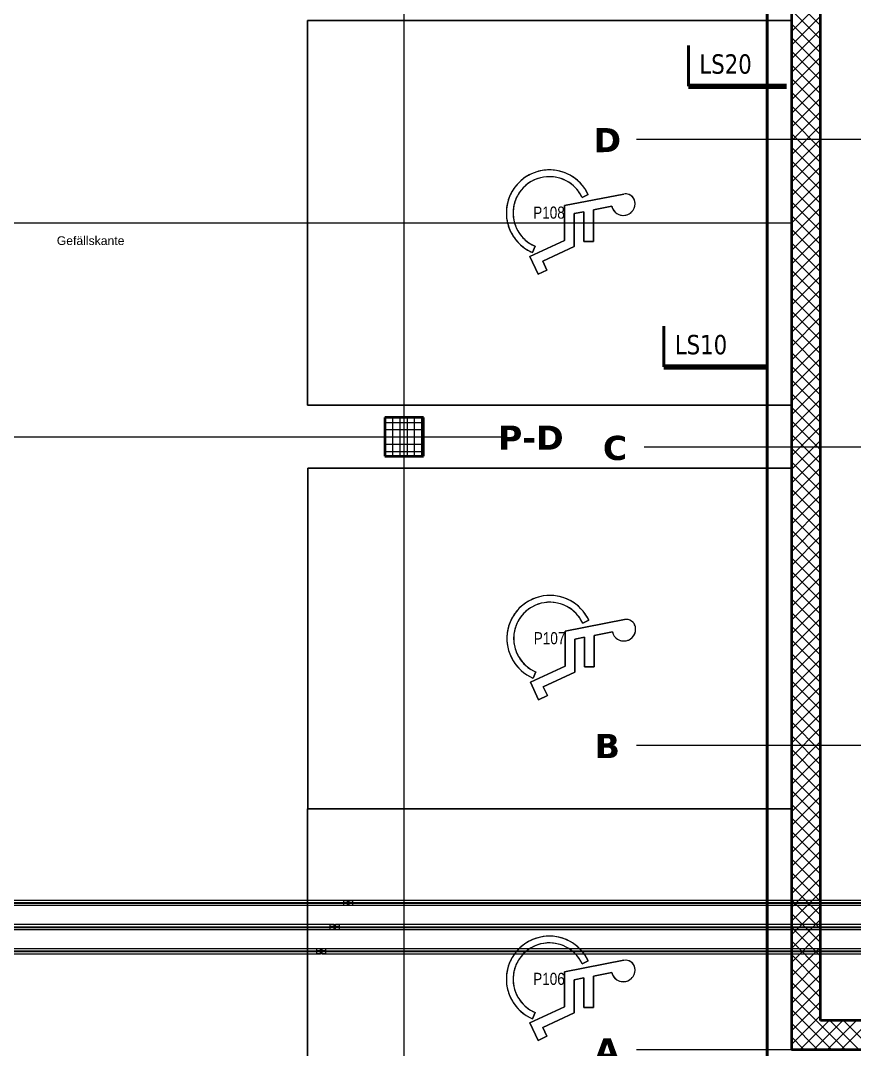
# Model space of a CAD drawing. Extents: x -882 to 937, y -179 to 966.
# Drawn here: x -48.2 to 124.1, y 218.3 to 430.9 of the extents above; entities that cross this region are included whole.
import ezdxf
from ezdxf.lldxf.tags import DXFTag

# ---------------------------------------------------------------- set-up
doc = ezdxf.new("R2010")
doc.units = 0
doc.layers.get('0').update_dxf_attribs({"lineweight": 13})
for name, color, linetype, lineweight, true_color in [('A-____-MATC-OTLN', 7, 'Strichpunkt - Mittel', 40, 0x0080ff), ('EL01_WAN_Röhre Boden', 7, 'Continuous', 13, 0xff6666), ('G-____-____-SYMB', 7, 'Strichpunkt - Weit', 5, 0x008080), ('S-GRID-____-IDEN', 7, 'Continuous', 9, 0x5555aa)]:
    doc.layers.add(name, color=color, linetype=linetype, lineweight=lineweight, true_color=true_color)
for name, color, linetype, lineweight in [('A-FLOR-____-OTLN', 7, 'Continuous', 9), ('A-WALL-____-MCUT', 7, 'Continuous', 35), ('A-WALL-____-PATT', 7, 'Continuous', 35), ('C-PRKG-____-IDEN', 7, 'Continuous', 5), ('C-PRKG-____-OTLN', 7, 'Continuous', 9), ('S-COLS-____-MCUT', 7, 'Continuous', 35), ('S-COLS-____-OTLN', 7, 'Continuous', 9), ('S-GRID-____-OTLN', 7, 'Continuous', 5), ('Text', 7, 'Continuous', 5)]:
    doc.layers.add(name, color=color, linetype=linetype, lineweight=lineweight)
doc.styles.get("Standard").update_dxf_attribs({"font": 'arial.ttf'})
tags = doc.linetypes.add('_Rasterlinie_', pattern=[0.375, 0.2, -0.05, 0.075, -0.05]).pattern_tags.tags
tags[10:11] = [DXFTag(74, 4), DXFTag(75, 0), DXFTag(340, '0'), DXFTag(46, 1.0), DXFTag(50, 0.0), DXFTag(44, 0.0), DXFTag(45, 0.0)]
tags[8:9] = [DXFTag(74, 4), DXFTag(75, 0), DXFTag(340, '0'), DXFTag(46, 1.0), DXFTag(50, 0.0), DXFTag(44, 0.0), DXFTag(45, 0.0)]
tags[6:7] = [DXFTag(74, 4), DXFTag(75, 0), DXFTag(340, '0'), DXFTag(46, 1.0), DXFTag(50, 0.0), DXFTag(44, 0.0), DXFTag(45, 0.0)]
tags[4:5] = [DXFTag(74, 4), DXFTag(75, 0), DXFTag(340, '0'), DXFTag(46, 1.0), DXFTag(50, 0.0), DXFTag(44, 0.0), DXFTag(45, 0.0)]
tags = doc.linetypes.add('_Schnittlinie_', pattern=[0.3, 0.15, -0.05, 0.05, -0.05]).pattern_tags.tags
tags[10:11] = [DXFTag(74, 4), DXFTag(75, 0), DXFTag(340, '0'), DXFTag(46, 1.0), DXFTag(50, 0.0), DXFTag(44, 0.0), DXFTag(45, 0.0)]
tags[8:9] = [DXFTag(74, 4), DXFTag(75, 0), DXFTag(340, '0'), DXFTag(46, 1.0), DXFTag(50, 0.0), DXFTag(44, 0.0), DXFTag(45, 0.0)]
tags[6:7] = [DXFTag(74, 4), DXFTag(75, 0), DXFTag(340, '0'), DXFTag(46, 1.0), DXFTag(50, 0.0), DXFTag(44, 0.0), DXFTag(45, 0.0)]
tags[4:5] = [DXFTag(74, 4), DXFTag(75, 0), DXFTag(340, '0'), DXFTag(46, 1.0), DXFTag(50, 0.0), DXFTag(44, 0.0), DXFTag(45, 0.0)]
tags = doc.linetypes.add('ACAD_ISO03W100', pattern=[30, 12, -18]).pattern_tags.tags
tags[6:7] = [DXFTag(74, 4), DXFTag(75, 0), DXFTag(340, '0'), DXFTag(46, 0.0), DXFTag(50, 0.0), DXFTag(44, 0.0), DXFTag(45, 0.0)]
tags[4:5] = [DXFTag(74, 4), DXFTag(75, 0), DXFTag(340, '0'), DXFTag(46, 0.0), DXFTag(50, 0.0), DXFTag(44, 0.0), DXFTag(45, 0.0)]
tags = doc.linetypes.add('Strichpunkt - Mittel', pattern=[0.35, 0.15, -0.1, 0, -0.1]).pattern_tags.tags
tags[10:11] = [DXFTag(74, 4), DXFTag(75, 0), DXFTag(340, '0'), DXFTag(46, 1.0), DXFTag(50, 0.0), DXFTag(44, 0.0), DXFTag(45, 0.0)]
tags[8:9] = [DXFTag(74, 4), DXFTag(75, 0), DXFTag(340, '0'), DXFTag(46, 1.0), DXFTag(50, 0.0), DXFTag(44, 0.0), DXFTag(45, 0.0)]
tags[6:7] = [DXFTag(74, 4), DXFTag(75, 0), DXFTag(340, '0'), DXFTag(46, 1.0), DXFTag(50, 0.0), DXFTag(44, 0.0), DXFTag(45, 0.0)]
tags[4:5] = [DXFTag(74, 4), DXFTag(75, 0), DXFTag(340, '0'), DXFTag(46, 1.0), DXFTag(50, 0.0), DXFTag(44, 0.0), DXFTag(45, 0.0)]
tags = doc.linetypes.add('Strichpunkt - Weit', pattern=[0.5, 0.2, -0.15, 0, -0.15]).pattern_tags.tags
tags[10:11] = [DXFTag(74, 4), DXFTag(75, 0), DXFTag(340, '0'), DXFTag(46, 1.0), DXFTag(50, 0.0), DXFTag(44, 0.0), DXFTag(45, 0.0)]
tags[8:9] = [DXFTag(74, 4), DXFTag(75, 0), DXFTag(340, '0'), DXFTag(46, 1.0), DXFTag(50, 0.0), DXFTag(44, 0.0), DXFTag(45, 0.0)]
tags[6:7] = [DXFTag(74, 4), DXFTag(75, 0), DXFTag(340, '0'), DXFTag(46, 1.0), DXFTag(50, 0.0), DXFTag(44, 0.0), DXFTag(45, 0.0)]
tags[4:5] = [DXFTag(74, 4), DXFTag(75, 0), DXFTag(340, '0'), DXFTag(46, 1.0), DXFTag(50, 0.0), DXFTag(44, 0.0), DXFTag(45, 0.0)]
tags = doc.linetypes.add('STRICHPUNKT2', pattern=[12.7, 6.35, -3.175, 0, -3.175]).pattern_tags.tags
tags[10:11] = [DXFTag(74, 4), DXFTag(75, 0), DXFTag(340, '0'), DXFTag(46, 0.0), DXFTag(50, 0.0), DXFTag(44, 0.0), DXFTag(45, 0.0)]
tags[8:9] = [DXFTag(74, 4), DXFTag(75, 0), DXFTag(340, '0'), DXFTag(46, 0.0), DXFTag(50, 0.0), DXFTag(44, 0.0), DXFTag(45, 0.0)]
tags[6:7] = [DXFTag(74, 4), DXFTag(75, 0), DXFTag(340, '0'), DXFTag(46, 0.0), DXFTag(50, 0.0), DXFTag(44, 0.0), DXFTag(45, 0.0)]
tags[4:5] = [DXFTag(74, 4), DXFTag(75, 0), DXFTag(340, '0'), DXFTag(46, 0.0), DXFTag(50, 0.0), DXFTag(44, 0.0), DXFTag(45, 0.0)]

# ---------------------------------------------------------------- blocks, each defined once
blk = doc.blocks.new('Referenz-A0UJ2GK4XE', base_point=(-896.79, -159.76))
at = {"layer": 'A-____-MATC-OTLN', "color": 0, "linetype": 'Strichpunkt - Mittel', "ltscale": 0.4}
blk.add_line((106.08, 949.68), (106.08, -159.76), dxfattribs=at)
at = {"layer": 'A-FLOR-____-OTLN', "color": 0, "linetype": 'Continuous', "ltscale": 0.13}
blk.add_line((111.08, 389.05), (-788.92, 389.05), dxfattribs=at)
at = {"layer": 'A-WALL-____-MCUT', "color": 0, "linetype": 'Continuous', "ltscale": 0.35}
for p, q in [((111.08, 598.8), (111.08, 218.3)), ((117.08, 224.3), (117.08, 589.8)), ((151.88, 224.3), (117.08, 224.3)), ((111.08, 218.3), (378.48, 218.3))]:
    blk.add_line(p, q, dxfattribs=at)
at = {"layer": 'A-WALL-____-PATT', "color": 0, "linetype": 'Continuous', "lineweight": 9, "ltscale": 0.13}
for p, q in [((117.08, 429.87), (111.08, 435.87)), ((111.08, 428.63), (117.08, 434.63)), ((117.08, 427.04), (111.08, 433.04)), ((111.08, 425.8), (117.08, 431.8)), ((117.08, 424.21), (111.08, 430.21)), ((111.08, 422.97), (117.08, 428.97)), ((117.08, 421.38), (111.08, 427.38)), ((111.08, 420.14), (117.08, 426.14)), ((117.08, 418.56), (111.08, 424.56)), ((111.08, 417.31), (117.08, 423.31)), ((117.08, 415.73), (111.08, 421.73)), ((111.08, 414.48), (117.08, 420.48)), ((117.08, 412.9), (111.08, 418.9)), ((111.08, 411.65), (117.08, 417.65)), ((117.08, 410.07), (111.08, 416.07)), ((111.08, 408.83), (117.08, 414.83)), ((117.08, 407.24), (111.08, 413.24)), ((111.08, 406), (117.08, 412)), ((117.08, 404.41), (111.08, 410.41)), ((111.08, 403.17), (117.08, 409.17)), ((117.08, 401.58), (111.08, 407.58)), ((111.08, 400.34), (117.08, 406.34)), ((117.08, 398.76), (111.08, 404.76)), ((111.08, 397.51), (117.08, 403.51)), ((117.08, 395.93), (111.08, 401.93)), ((111.08, 394.68), (117.08, 400.68)), ((117.08, 393.1), (111.08, 399.1)), ((111.08, 391.86), (117.08, 397.86)), ((117.08, 390.27), (111.08, 396.27)), ((111.08, 389.03), (117.08, 395.03)), ((117.08, 387.44), (111.08, 393.44)), ((111.08, 386.2), (117.08, 392.2)), ((117.08, 384.61), (111.08, 390.61)), ((111.08, 383.37), (117.08, 389.37)), ((117.08, 381.79), (111.08, 387.79)), ((111.08, 380.54), (117.08, 386.54)), ((117.08, 378.96), (111.08, 384.96)), ((111.08, 377.71), (117.08, 383.71)), ((117.08, 376.13), (111.08, 382.13)), ((111.08, 374.88), (117.08, 380.88)), ((117.08, 373.3), (111.08, 379.3)), ((111.08, 372.06), (117.08, 378.06)), ((117.08, 370.47), (111.08, 376.47)), ((111.08, 369.23), (117.08, 375.23)), ((117.08, 367.64), (111.08, 373.64)), ((111.08, 366.4), (117.08, 372.4)), ((117.08, 364.82), (111.08, 370.82)), ((111.08, 363.57), (117.08, 369.57)), ((117.08, 361.99), (111.08, 367.99)), ((111.08, 360.74), (117.08, 366.74)), ((117.08, 359.16), (111.08, 365.16)), ((111.08, 357.91), (117.08, 363.91)), ((117.08, 356.33), (111.08, 362.33)), ((111.08, 355.09), (117.08, 361.09)), ((117.08, 353.5), (111.08, 359.5)), ((111.08, 352.26), (117.08, 358.26)), ((117.08, 350.67), (111.08, 356.67)), ((111.08, 349.43), (117.08, 355.43)), ((117.08, 347.84), (111.08, 353.84)), ((111.08, 346.6), (117.08, 352.6)), ((117.08, 345.02), (111.08, 351.02)), ((111.08, 343.77), (117.08, 349.77)), ((117.08, 342.19), (111.08, 348.19)), ((111.08, 340.94), (117.08, 346.94)), ((117.08, 339.36), (111.08, 345.36)), ((111.08, 338.12), (117.08, 344.12)), ((117.08, 336.53), (111.08, 342.53)), ((111.08, 335.29), (117.08, 341.29)), ((117.08, 333.7), (111.08, 339.7)), ((111.08, 332.46), (117.08, 338.46)), ((117.08, 330.87), (111.08, 336.87)), ((111.08, 329.63), (117.08, 335.63)), ((117.08, 328.05), (111.08, 334.05)), ((111.08, 326.8), (117.08, 332.8)), ((117.08, 325.22), (111.08, 331.22)), ((111.08, 323.97), (117.08, 329.97)), ((117.08, 322.39), (111.08, 328.39)), ((111.08, 321.14), (117.08, 327.14)), ((117.08, 319.56), (111.08, 325.56)), ((111.08, 318.32), (117.08, 324.32)), ((117.08, 316.73), (111.08, 322.73)), ((111.08, 315.49), (117.08, 321.49)), ((117.08, 313.9), (111.08, 319.9)), ((111.08, 312.66), (117.08, 318.66)), ((117.08, 311.08), (111.08, 317.08)), ((111.08, 309.83), (117.08, 315.83)), ((117.08, 308.25), (111.08, 314.25)), ((111.08, 307), (117.08, 313)), ((117.08, 305.42), (111.08, 311.42)), ((111.08, 304.17), (117.08, 310.17)), ((117.08, 302.59), (111.08, 308.59)), ((111.08, 301.35), (117.08, 307.35)), ((117.08, 299.76), (111.08, 305.76)), ((111.08, 298.52), (117.08, 304.52)), ((117.08, 296.93), (111.08, 302.93)), ((111.08, 295.69), (117.08, 301.69)), ((117.08, 294.1), (111.08, 300.1)), ((111.08, 292.86), (117.08, 298.86)), ((117.08, 291.28), (111.08, 297.28)), ((111.08, 290.03), (117.08, 296.03)), ((117.08, 288.45), (111.08, 294.45)), ((111.08, 287.2), (117.08, 293.2)), ((117.08, 285.62), (111.08, 291.62)), ((111.08, 284.38), (117.08, 290.38)), ((117.08, 282.79), (111.08, 288.79)), ((111.08, 281.55), (117.08, 287.55)), ((117.08, 279.96), (111.08, 285.96)), ((111.08, 278.72), (117.08, 284.72)), ((117.08, 277.13), (111.08, 283.13)), ((111.08, 275.89), (117.08, 281.89)), ((117.08, 274.31), (111.08, 280.31)), ((111.08, 273.06), (117.08, 279.06)), ((117.08, 271.48), (111.08, 277.48)), ((111.08, 270.23), (117.08, 276.23)), ((117.08, 268.65), (111.08, 274.65)), ((111.08, 267.4), (117.08, 273.4)), ((117.08, 265.82), (111.08, 271.82)), ((111.08, 264.58), (117.08, 270.58)), ((117.08, 262.99), (111.08, 268.99)), ((111.08, 261.75), (117.08, 267.75)), ((117.08, 260.16), (111.08, 266.16)), ((111.08, 258.92), (117.08, 264.92)), ((117.08, 257.34), (111.08, 263.34)), ((111.08, 256.09), (117.08, 262.09)), ((117.08, 254.51), (111.08, 260.51)), ((111.08, 253.26), (117.08, 259.26)), ((117.08, 251.68), (111.08, 257.68)), ((111.08, 250.43), (117.08, 256.43)), ((117.08, 248.85), (111.08, 254.85)), ((111.08, 247.61), (117.08, 253.61)), ((117.08, 246.02), (111.08, 252.02)), ((111.08, 244.78), (117.08, 250.78)), ((117.08, 243.19), (111.08, 249.19)), ((111.08, 241.95), (117.08, 247.95)), ((117.08, 240.36), (111.08, 246.36)), ((111.08, 239.12), (117.08, 245.12)), ((117.08, 237.54), (111.08, 243.54)), ((111.08, 236.29), (117.08, 242.29)), ((117.08, 234.71), (111.08, 240.71)), ((111.08, 233.46), (117.08, 239.46)), ((117.08, 231.88), (111.08, 237.88)), ((111.08, 230.64), (117.08, 236.64)), ((117.08, 229.05), (111.08, 235.05)), ((111.08, 227.81), (117.08, 233.81)), ((117.08, 226.22), (111.08, 232.22)), ((111.08, 224.98), (117.08, 230.98)), ((117.08, 223.39), (111.08, 229.39)), ((111.08, 222.15), (117.08, 228.15)), ((117.08, 220.57), (111.08, 226.57)), ((111.08, 219.32), (117.08, 225.32)), ((116.51, 218.3), (111.08, 223.74)), ((117.08, 222.49), (118.88, 224.3)), ((117.08, 219.66), (121.71, 224.3)), ((122.17, 218.3), (117.08, 223.39)), ((118.54, 218.3), (124.54, 224.3)), ((125, 218.3), (119, 224.3)), ((121.37, 218.3), (127.37, 224.3)), ((127.83, 218.3), (121.83, 224.3)), ((112.88, 218.3), (117.08, 222.49)), ((113.68, 218.3), (111.08, 220.91)), ((115.71, 218.3), (117.08, 219.66)), ((119.34, 218.3), (117.08, 220.57))]:
    blk.add_line(p, q, dxfattribs=at)
at = {"layer": 'C-PRKG-____-OTLN', "color": 0, "linetype": 'Continuous', "ltscale": 0.13}
for p, q in [((111.08, 430.88), (11.08, 430.88)), ((111.08, 430.88), (11.08, 430.88)), ((11.08, 430.88), (11.08, 430.88)), ((11.08, 389.05), (11.08, 430.88)), ((111.08, 430.88), (11.08, 430.88)), ((111.08, 430.88), (11.08, 430.88)), ((11.08, 430.88), (11.08, 351.4)), ((11.08, 389.05), (11.08, 430.88)), ((11.08, 430.88), (111.08, 430.88)), ((11.08, 430.88), (11.08, 430.88)), ((76.48, 395.04), (64.21, 392.65)), ((64.21, 392.65), (76.48, 395.04)), ((67.86, 394.32), (69.12, 394.92)), ((69.12, 394.92), (67.86, 394.32)), ((67.86, 394.32), (67.86, 394.32)), ((69.12, 394.92), (69.12, 394.92)), ((64.21, 392.65), (64.21, 385.45)), ((64.21, 389.05), (64.21, 392.65)), ((64.21, 392.65), (64.21, 392.65)), ((66.21, 391), (68.21, 391.39)), ((68.21, 391.39), (66.21, 391)), ((68.21, 391.39), (68.21, 385.26)), ((68.21, 389.05), (68.21, 391.39)), ((68.21, 391.39), (68.21, 391.39)), ((70.21, 391.78), (73.98, 392.51)), ((73.98, 392.51), (70.21, 391.78)), ((70.21, 385.26), (70.21, 391.78)), ((70.21, 391.78), (70.21, 389.05)), ((70.21, 391.78), (70.21, 391.78)), ((73.98, 392.51), (73.98, 392.51)), ((78.78, 393.05), (78.78, 393.05)), ((11.08, 351.4), (11.08, 389.03)), ((11.08, 351.4), (11.08, 389.03)), ((52.18, 391.14), (52.18, 391.14)), ((64.21, 385.45), (64.21, 389.03)), ((66.21, 384.18), (66.21, 391)), ((66.21, 391), (66.21, 389.05)), ((66.21, 391), (66.21, 391)), ((66.21, 389.03), (66.21, 384.18)), ((68.21, 385.26), (68.21, 389.03)), ((70.21, 389.03), (70.21, 385.26)), ((64.21, 385.45), (57.05, 382.12)), ((57.05, 382.12), (64.21, 385.45)), ((64.21, 385.45), (64.21, 385.45)), ((68.21, 385.26), (70.21, 385.26)), ((70.21, 385.26), (68.21, 385.26)), ((68.21, 385.26), (68.21, 385.26)), ((70.21, 385.26), (70.21, 385.26)), ((57.58, 382.97), (58.13, 384.25)), ((58.13, 384.25), (57.58, 382.97)), ((57.58, 382.97), (57.58, 382.97)), ((58.13, 384.25), (58.13, 384.25)), ((59.71, 381.15), (66.21, 384.18)), ((66.21, 384.18), (59.71, 381.15)), ((66.21, 384.18), (66.21, 384.18)), ((57.05, 382.12), (58.74, 378.49)), ((58.74, 378.49), (57.05, 382.12)), ((57.05, 382.12), (57.05, 382.12)), ((60.56, 379.34), (59.71, 381.15)), ((59.71, 381.15), (60.55, 379.34)), ((59.71, 381.15), (59.71, 381.15)), ((58.74, 378.49), (60.56, 379.34)), ((60.56, 379.34), (58.74, 378.49)), ((58.74, 378.49), (58.74, 378.49)), ((60.56, 379.34), (60.56, 379.34)), ((111.08, 351.4), (11.08, 351.4)), ((11.08, 351.4), (111.08, 351.4)), ((111.08, 351.4), (11.08, 351.4)), ((11.08, 351.4), (11.08, 351.4)), ((11.19, 268.02), (11.19, 338.4)), ((111.08, 338.4), (11.19, 338.4)), ((111.08, 338.4), (11.19, 338.4)), ((11.19, 338.4), (11.19, 268.02)), ((11.19, 268.02), (11.19, 338.4)), ((11.19, 338.4), (111.08, 338.4)), ((11.19, 338.4), (11.19, 338.4)), ((64.33, 304.72), (76.6, 307.11)), ((76.6, 307.1), (64.33, 304.72)), ((67.97, 306.39), (69.24, 306.99)), ((69.24, 306.99), (67.97, 306.39)), ((67.97, 306.39), (67.97, 306.39)), ((69.24, 306.99), (69.24, 306.99)), ((64.33, 304.72), (64.33, 297.52)), ((64.33, 297.52), (64.33, 304.72)), ((64.33, 304.72), (64.33, 304.72)), ((70.33, 303.85), (74.1, 304.58)), ((74.1, 304.58), (70.33, 303.85)), ((74.1, 304.58), (74.1, 304.58)), ((78.9, 305.12), (78.9, 305.12)), ((52.3, 303.21), (52.3, 303.21)), ((66.33, 303.07), (68.33, 303.46)), ((68.33, 303.46), (66.33, 303.07)), ((66.33, 296.25), (66.33, 303.07)), ((66.33, 303.07), (66.33, 296.25)), ((66.33, 303.07), (66.33, 303.07)), ((68.33, 303.46), (68.33, 297.33)), ((68.33, 297.33), (68.33, 303.46)), ((68.33, 303.46), (68.33, 303.46)), ((70.33, 297.33), (70.33, 303.85)), ((70.33, 303.85), (70.33, 297.33)), ((70.33, 303.85), (70.33, 303.85)), ((64.33, 297.52), (57.17, 294.18)), ((57.17, 294.18), (64.33, 297.52)), ((57.7, 295.04), (58.25, 296.32)), ((58.25, 296.32), (57.7, 295.04)), ((58.25, 296.32), (58.25, 296.32)), ((59.83, 293.22), (66.33, 296.25)), ((66.33, 296.25), (59.83, 293.22)), ((64.33, 297.52), (64.33, 297.52)), ((66.33, 296.25), (66.33, 296.25)), ((68.33, 297.33), (70.33, 297.33)), ((70.33, 297.33), (68.33, 297.33)), ((68.33, 297.33), (68.33, 297.33)), ((70.33, 297.33), (70.33, 297.33)), ((57.17, 294.18), (58.86, 290.56)), ((58.86, 290.56), (57.17, 294.18)), ((57.17, 294.18), (57.17, 294.18)), ((57.7, 295.04), (57.7, 295.04)), ((58.86, 290.56), (60.67, 291.4)), ((60.67, 291.4), (58.86, 290.56)), ((60.67, 291.4), (59.83, 293.22)), ((59.83, 293.22), (60.67, 291.4)), ((59.83, 293.22), (59.83, 293.22)), ((60.67, 291.4), (60.67, 291.4)), ((58.86, 290.56), (58.86, 290.56)), ((11.08, 197.62), (11.08, 268.01)), ((111.08, 268.01), (11.08, 268.01)), ((111.08, 268.01), (11.08, 268.01)), ((11.08, 268.01), (11.08, 197.62)), ((11.08, 197.62), (11.08, 268.01)), ((11.08, 268.01), (111.08, 268.01)), ((11.08, 268.01), (11.08, 268.01)), ((111.08, 268.02), (11.19, 268.02)), ((11.19, 268.02), (111.08, 268.02)), ((111.08, 268.02), (11.19, 268.02)), ((11.19, 268.02), (11.19, 268.02)), ((76.48, 236.71), (64.21, 234.33)), ((64.21, 234.33), (76.48, 236.71)), ((67.86, 236), (69.12, 236.59)), ((69.12, 236.59), (67.86, 236)), ((67.86, 236), (67.86, 236)), ((69.12, 236.59), (69.12, 236.59)), ((64.21, 234.33), (64.21, 227.13)), ((64.21, 227.13), (64.21, 234.33)), ((64.21, 234.33), (64.21, 234.33)), ((70.21, 233.46), (73.98, 234.19)), ((73.98, 234.19), (70.21, 233.46)), ((73.98, 234.19), (73.98, 234.19)), ((78.78, 234.73), (78.78, 234.73)), ((52.18, 232.82), (52.18, 232.82)), ((66.21, 232.68), (68.21, 233.07)), ((68.21, 233.07), (66.21, 232.68)), ((66.21, 225.85), (66.21, 232.68)), ((66.21, 232.68), (66.21, 225.86)), ((66.21, 232.68), (66.21, 232.68)), ((68.21, 233.07), (68.21, 226.94)), ((68.21, 226.94), (68.21, 233.07)), ((68.21, 233.07), (68.21, 233.07)), ((70.21, 226.94), (70.21, 233.46)), ((70.21, 233.46), (70.21, 226.94)), ((70.21, 233.46), (70.21, 233.46)), ((64.21, 227.13), (57.05, 223.79)), ((57.05, 223.79), (64.21, 227.13)), ((57.58, 224.64), (58.13, 225.93)), ((58.13, 225.93), (57.58, 224.64)), ((58.13, 225.93), (58.13, 225.93)), ((66.21, 225.86), (59.71, 222.82)), ((59.71, 222.82), (66.21, 225.85)), ((64.21, 227.13), (64.21, 227.13)), ((66.21, 225.86), (66.21, 225.85)), ((68.21, 226.94), (70.21, 226.94)), ((70.21, 226.94), (68.21, 226.94)), ((68.21, 226.94), (68.21, 226.94)), ((70.21, 226.94), (70.21, 226.94)), ((57.05, 223.79), (58.74, 220.17)), ((58.74, 220.17), (57.05, 223.79)), ((57.05, 223.79), (57.05, 223.79)), ((57.58, 224.64), (57.58, 224.64)), ((60.56, 221.01), (59.71, 222.82)), ((59.71, 222.82), (60.56, 221.01)), ((59.71, 222.82), (59.71, 222.82)), ((58.74, 220.17), (60.56, 221.01)), ((60.56, 221.01), (58.74, 220.17)), ((58.74, 220.17), (58.74, 220.17)), ((60.56, 221.01), (60.56, 221.01))]:
    blk.add_line(p, q, dxfattribs=at)
for centre, major_axis, start_param, end_param in [((61.08, 391.14), (8.89, 0), 0.438952, 4.308344), ((61.08, 391.14), (8.89, 0), 1.784827, 2.121296), ((61.08, 391.14), (8.89, 0), 1.11189, 1.784827), ((61.08, 391.14), (7.49, 0), 0.438952, 4.308344), ((61.08, 391.14), (8.89, 0), 2.121296, 2.457702), ((61.08, 391.14), (7.49, 0), 0.991722, 2.465701), ((61.08, 391.14), (8.89, 0), 0.775421, 1.11189), ((61.08, 391.14), (8.89, 0), 2.625999, 2.794184), ((61.08, 391.14), (8.89, 0), 2.457765, 2.625944), ((61.08, 391.14), (7.49, 0), 2.465776, 2.649968), ((61.08, 391.14), (7.49, 0), 0.62328, 0.991722), ((61.08, 391.14), (7.49, 0), 0.439015, 0.623209), ((61.08, 391.14), (8.89, 0), 0.607246, 0.775421), ((61.08, 391.14), (8.89, 0), 0.439005, 0.607186), ((61.08, 391.14), (8.89, 0), 2.794234, 2.962421), ((61.08, 391.14), (7.49, 0), 2.83429, 3.018491), ((61.08, 391.14), (7.49, 0), 2.650033, 2.834231), ((76.35, 393.05), (2.43, 0), 3.36464, 6.475172), ((76.85, 393.15), (1.92, 0), 0.191986, 1.762783), ((76.85, 393.15), (1.92, 0), 1.500983, 1.762783), ((76.85, 393.15), (1.92, 0), 0.454039, 1.500983), ((76.85, 393.15), (1.92, 0), 0.192209, 0.453786), ((76.35, 393.05), (2.43, 0), 6.215961, 6.475172), ((61.08, 391.14), (8.89, 0), 3.130703, 3.298937), ((61.08, 391.14), (8.89, 0), 2.962468, 3.130657), ((61.08, 391.14), (7.49, 0), 3.018546, 3.141593), ((76.35, 393.05), (2.43, 0), 3.36464, 3.623673), ((76.35, 393.05), (2.43, 0), 3.623851, 3.882858), ((76.35, 393.05), (2.43, 0), 3.883062, 4.660695), ((76.35, 393.05), (2.43, 0), 4.660695, 5.438328), ((76.35, 393.05), (2.43, 0), 5.438549, 5.697539), ((76.35, 393.05), (2.43, 0), 5.697725, 5.95675), ((76.35, 393.05), (2.43, 0), 5.95692, 6.215961), ((61.08, 391.14), (8.89, 0), 3.298937, 3.379614), ((61.08, 391.14), (8.89, 0), 3.381657, 3.467125), ((61.08, 391.14), (7.49, 0), 3.141593, 3.202749), ((61.08, 391.14), (7.49, 0), 3.202803, 3.387005), ((61.08, 391.14), (7.49, 0), 3.38706, 3.425099), ((61.08, 391.14), (7.49, 0), 3.427595, 3.571259), ((61.08, 391.14), (8.89, 0), 3.467172, 3.635356), ((61.08, 391.14), (8.89, 0), 3.635406, 3.803586), ((61.08, 391.14), (7.49, 0), 3.571317, 3.755511), ((61.08, 391.14), (8.89, 0), 3.80364, 3.971813), ((61.08, 391.14), (7.49, 0), 3.755573, 3.939759), ((61.08, 391.14), (7.49, 0), 3.93983, 4.308344), ((61.08, 391.14), (8.89, 0), 3.971875, 4.308344), ((61.19, 303.21), (8.89, 0), 0.438952, 4.308344), ((61.19, 303.21), (8.89, 0), 0.775421, 2.289531), ((61.19, 303.21), (7.49, 0), 0.438952, 4.308344), ((61.19, 303.21), (7.49, 0), 0.807465, 2.281519), ((61.19, 303.21), (8.89, 0), 2.45782, 2.625999), ((61.19, 303.21), (8.89, 0), 2.289594, 2.457765), ((61.19, 303.21), (7.49, 0), 2.281595, 2.465776), ((61.19, 303.21), (7.49, 0), 0.623209, 0.807394), ((61.19, 303.21), (8.89, 0), 0.607186, 0.775361), ((61.19, 303.21), (8.89, 0), 0.438952, 0.607134), ((61.19, 303.21), (8.89, 0), 2.794281, 2.962468), ((61.19, 303.21), (8.89, 0), 2.62605, 2.794234), ((61.19, 303.21), (7.49, 0), 2.650092, 2.83429), ((61.19, 303.21), (7.49, 0), 2.465841, 2.650033), ((61.19, 303.21), (7.49, 0), 0.438952, 0.623146), ((76.97, 305.22), (1.92, 0), 0.191986, 1.762783), ((76.97, 305.22), (1.92, 0), 0.715585, 1.762783), ((76.97, 305.22), (1.92, 0), 0.453786, 0.715332), ((61.19, 303.21), (8.89, 0), 2.962514, 3.130703), ((61.19, 303.21), (7.49, 0), 3.018601, 3.202803), ((61.19, 303.21), (7.49, 0), 2.834345, 3.018546), ((76.47, 305.12), (2.43, 0), 3.36464, 6.475172), ((76.47, 305.12), (2.43, 0), 3.364818, 3.623851), ((76.47, 305.12), (2.43, 0), 3.624056, 5.697317), ((76.47, 305.12), (2.43, 0), 5.697539, 5.956563), ((76.97, 305.22), (1.92, 0), 0.191986, 0.453563), ((76.47, 305.12), (2.43, 0), 5.95675, 6.21579), ((76.47, 305.12), (2.43, 0), 6.215961, 6.475172), ((61.19, 303.21), (8.89, 0), 3.130703, 3.298937), ((61.19, 303.21), (7.49, 0), 3.202858, 3.38706), ((61.19, 303.21), (8.89, 0), 3.298984, 3.467172), ((61.19, 303.21), (8.89, 0), 3.467221, 3.635406), ((61.19, 303.21), (7.49, 0), 3.387117, 3.571317), ((61.19, 303.21), (7.49, 0), 3.571379, 3.755573), ((61.19, 303.21), (8.89, 0), 3.635461, 3.80364), ((61.19, 303.21), (8.89, 0), 3.803703, 4.308344), ((61.19, 303.21), (7.49, 0), 3.755645, 4.308344), ((61.08, 232.82), (8.89, 0), 0.775421, 2.289531), ((61.08, 232.82), (8.89, 0), 0.438952, 4.308344), ((61.08, 232.82), (7.49, 0), 0.438952, 4.308344), ((61.08, 232.82), (7.49, 0), 0.807465, 2.281519), ((61.08, 232.82), (8.89, 0), 2.45782, 2.625999), ((61.08, 232.82), (8.89, 0), 2.289594, 2.457765), ((61.08, 232.82), (7.49, 0), 2.281595, 2.465776), ((61.08, 232.82), (7.49, 0), 0.623209, 0.807394), ((61.08, 232.82), (8.89, 0), 0.607186, 0.775361), ((61.08, 232.82), (8.89, 0), 2.62605, 2.794234), ((61.08, 232.82), (7.49, 0), 2.650092, 2.83429), ((61.08, 232.82), (7.49, 0), 2.465841, 2.650033), ((61.08, 232.82), (7.49, 0), 0.438952, 0.623146), ((61.08, 232.82), (8.89, 0), 0.438952, 0.607134), ((76.85, 234.82), (1.92, 0), 0.191986, 1.762783), ((76.85, 234.82), (1.92, 0), 0.715585, 1.762783), ((76.85, 234.82), (1.92, 0), 0.453786, 0.715332), ((61.08, 232.82), (8.89, 0), 2.962514, 3.130703), ((61.08, 232.82), (8.89, 0), 2.794281, 2.962468), ((61.08, 232.82), (7.49, 0), 2.834345, 3.018546), ((76.35, 234.73), (2.43, 0), 3.36464, 6.475172), ((76.35, 234.73), (2.43, 0), 3.364818, 3.623851), ((76.35, 234.73), (2.43, 0), 5.697539, 5.956563), ((76.85, 234.82), (1.92, 0), 0.191986, 0.453563), ((76.35, 234.73), (2.43, 0), 5.95675, 6.21579), ((76.35, 234.73), (2.43, 0), 6.215961, 6.475172), ((61.08, 232.82), (8.89, 0), 3.130703, 3.298937), ((61.08, 232.82), (7.49, 0), 3.018601, 3.202803), ((61.08, 232.82), (7.49, 0), 3.202858, 3.38706), ((76.35, 234.73), (2.43, 0), 3.624056, 5.697317), ((61.08, 232.82), (8.89, 0), 3.298984, 3.467172), ((61.08, 232.82), (8.89, 0), 3.467221, 3.635406), ((61.08, 232.82), (7.49, 0), 3.387117, 3.571317), ((61.08, 232.82), (7.49, 0), 3.571379, 3.755573), ((61.08, 232.82), (8.89, 0), 3.635461, 3.80364), ((61.08, 232.82), (7.49, 0), 3.755645, 4.308344), ((61.08, 232.82), (8.89, 0), 3.803703, 4.308344)]:
    blk.add_ellipse(centre, major_axis=major_axis, ratio=0.999794, start_param=start_param, end_param=end_param, dxfattribs=at)
at = {"layer": 'G-____-____-SYMB', "color": 0, "linetype": 'Continuous', "lineweight": 40, "ltscale": 0.4}
for p, q in [((89.84, 425.73), (89.84, 417.3)), ((84.76, 367.74), (84.76, 359.32))]:
    blk.add_line(p, q, dxfattribs=at)
at = {"layer": 'G-____-____-SYMB', "color": 0, "linetype": '_Schnittlinie_', "lineweight": 70, "ltscale": 0.7}
for p, q in [((89.84, 417.3), (110.06, 417.3)), ((84.76, 359.32), (106.35, 359.32))]:
    blk.add_line(p, q, dxfattribs=at)
at = {"layer": 'S-COLS-____-MCUT', "color": 0, "linetype": 'Continuous', "ltscale": 0.35}
for p, q in [((35.08, 348.9), (27.08, 348.9)), ((27.08, 348.9), (27.08, 340.9)), ((35.08, 340.9), (35.08, 348.9)), ((27.08, 340.9), (35.08, 340.9))]:
    blk.add_line(p, q, dxfattribs=at)
at = {"layer": 'S-COLS-____-OTLN', "color": 0, "linetype": 'Continuous', "ltscale": 0.13}
for p, q in [((27.24, 340.9), (27.24, 348.9)), ((28.74, 340.9), (28.74, 348.9)), ((30.24, 340.9), (30.24, 348.9)), ((31.74, 340.9), (31.74, 348.9)), ((33.24, 340.9), (33.24, 348.9)), ((34.74, 340.9), (34.74, 348.9)), ((27.08, 347.87), (35.08, 347.87)), ((27.08, 346.37), (35.08, 346.37)), ((27.08, 344.87), (35.08, 344.87)), ((27.08, 343.37), (35.08, 343.37)), ((27.08, 341.87), (35.08, 341.87))]:
    blk.add_line(p, q, dxfattribs=at)
at = {"layer": 'S-GRID-____-OTLN', "color": 0, "linetype": '_Rasterlinie_', "ltscale": 0.13}
for p, q in [((31.08, 109.1), (31.08, 949.68)), ((79.08, 406.4), (394.87, 406.4)), ((-850.37, 344.9), (51.5, 344.9)), ((80.65, 342.8), (394.87, 342.8)), ((79.08, 281.2), (394.87, 281.2)), ((79.08, 218.3), (394.87, 218.3))]:
    blk.add_line(p, q, dxfattribs=at)
at = {"layer": 'C-PRKG-____-IDEN', "color": 0, "linetype": 'Continuous', "ltscale": 0.13, "char_height": 2.5, "attachment_point": 1}
for s, insert in [('{\\W0.8;\\fArial;P108}', (57.74, 392.45)), ('{\\W0.8;\\fArial;P107}', (57.86, 304.52)), ('{\\W0.8;\\fArial;P106}', (57.74, 234.13))]:
    blk.add_mtext(s, dxfattribs=dict(at, insert=insert))
at = {"layer": 'G-____-____-SYMB', "color": 0, "linetype": 'Continuous', "ltscale": 0.13, "char_height": 4, "attachment_point": 1}
for s, insert in [('{\\W0.8;\\fVerdana;LS20}', (92.08, 423.91)), ('{\\W0.8;\\fVerdana;LS10}', (87, 365.93))]:
    blk.add_mtext(s, dxfattribs=dict(at, insert=insert))
at = {"layer": 'S-GRID-____-IDEN', "color": 0, "linetype": 'Continuous', "lineweight": 5, "ltscale": 0.13, "char_height": 5, "attachment_point": 1}
for s, insert in [('{\\fVerdana|b1|i0;D}', (70.2, 408.69)), ('{\\fVerdana|b1|i0;P-D}', (50.46, 347.19)), ('{\\fVerdana|b1|i0;C}', (72.13, 345.09)), ('{\\fVerdana|b1|i0;B}', (70.43, 283.49)), ('{\\fVerdana|b1|i0;A}', (70.36, 220.59))]:
    blk.add_mtext(s, dxfattribs=dict(at, insert=insert))
at = {"layer": 'Text', "color": 0, "linetype": 'Continuous', "ltscale": 0.13, "insert": (-40.69, 386.31), "char_height": 1.8, "attachment_point": 1}
blk.add_mtext('{\\fArial;Gefällskante}', dxfattribs=at)
blk = doc.blocks.new('Wickelfalzrohr-A0UJ2GKCXE', base_point=(-106.18, 238.08))
at = {"color": 0, "linetype": 'ByBlock', "lineweight": -2, "ltscale": 0.13}
for p, q in [((13.82, 239.08), (-106.18, 239.08)), ((-106.18, 238.79), (-106.18, 239.08)), ((-106.18, 238.37), (-106.18, 238.79)), ((-106.18, 238.08), (-106.18, 238.37)), ((13.82, 238.79), (13.82, 239.08)), ((13.82, 238.37), (13.82, 238.79)), ((13.82, 238.08), (13.82, 238.37)), ((-106.18, 238.08), (13.82, 238.08))]:
    blk.add_line(p, q, dxfattribs=at)
at = {"color": 0, "linetype": 'STRICHPUNKT2', "lineweight": 25, "ltscale": 0.25}
blk.add_line((-106.18, 238.58), (13.82, 238.58), dxfattribs=at)
blk = doc.blocks.new('Wickelfalzrohr-A0UJ2GKYXE', base_point=(14.12, 238.08))
at = {"color": 0, "linetype": 'ByBlock', "lineweight": -2, "ltscale": 0.13}
for p, q in [((134.12, 239.08), (14.12, 239.08)), ((14.12, 238.79), (14.12, 239.08)), ((14.12, 238.37), (14.12, 238.79)), ((14.12, 238.08), (14.12, 238.37)), ((134.12, 238.79), (134.12, 239.08)), ((134.12, 238.37), (134.12, 238.79)), ((134.12, 238.08), (134.12, 238.37)), ((14.12, 238.08), (134.12, 238.08))]:
    blk.add_line(p, q, dxfattribs=at)
at = {"color": 0, "linetype": 'STRICHPUNKT2', "lineweight": 25, "ltscale": 0.25}
blk.add_line((14.12, 238.58), (134.12, 238.58), dxfattribs=at)
blk = doc.blocks.new('Steckverbinder-A0UJ2GLIXE', base_point=(13.02, 238.08))
at = {"color": 0, "linetype": 'ByBlock', "lineweight": -2, "ltscale": 0.13}
for p, q in [((14.92, 239.07), (13.02, 239.07)), ((13.02, 238.78), (13.02, 239.07)), ((13.02, 238.38), (13.02, 238.78)), ((13.02, 238.09), (13.02, 238.38)), ((13.02, 238.09), (14.92, 238.09)), ((13.97, 238.08), (13.97, 239.08)), ((14.92, 238.78), (14.92, 239.07)), ((14.92, 238.38), (14.92, 238.78)), ((14.92, 238.09), (14.92, 238.38))]:
    blk.add_line(p, q, dxfattribs=at)
at = {"color": 0, "linetype": 'STRICHPUNKT2', "lineweight": 25, "ltscale": 0.25}
blk.add_line((14.92, 238.58), (13.02, 238.58), dxfattribs=at)
blk = doc.blocks.new('Wickelfalzrohr-A0UJ2GLKXE', base_point=(19.69, 248.08))
at = {"color": 0, "linetype": 'ByBlock', "lineweight": -2, "ltscale": 0.13}
for p, q in [((139.69, 249.08), (19.69, 249.08)), ((19.69, 248.79), (19.69, 249.08)), ((19.69, 248.37), (19.69, 248.79)), ((139.69, 248.79), (139.69, 249.08)), ((139.69, 248.37), (139.69, 248.79)), ((19.69, 248.08), (19.69, 248.37)), ((19.69, 248.08), (139.69, 248.08)), ((139.69, 248.08), (139.69, 248.37))]:
    blk.add_line(p, q, dxfattribs=at)
at = {"color": 0, "linetype": 'STRICHPUNKT2', "lineweight": 25, "ltscale": 0.25}
blk.add_line((19.69, 248.58), (139.69, 248.58), dxfattribs=at)
blk = doc.blocks.new('Steckverbinder-A0UJ2GMKXE', base_point=(18.59, 248.08))
at = {"color": 0, "linetype": 'ByBlock', "lineweight": -2, "ltscale": 0.13}
for p, q in [((20.49, 249.07), (18.59, 249.07)), ((18.59, 248.78), (18.59, 249.07)), ((18.59, 248.38), (18.59, 248.78)), ((19.54, 248.08), (19.54, 249.08)), ((20.49, 248.78), (20.49, 249.07)), ((20.49, 248.38), (20.49, 248.78)), ((18.59, 248.09), (18.59, 248.38)), ((18.59, 248.09), (20.49, 248.09)), ((20.49, 248.09), (20.49, 248.38))]:
    blk.add_line(p, q, dxfattribs=at)
at = {"color": 0, "linetype": 'STRICHPUNKT2', "lineweight": 25, "ltscale": 0.25}
blk.add_line((20.49, 248.58), (18.59, 248.58), dxfattribs=at)
blk = doc.blocks.new('Wickelfalzrohr-A0UJ2GMYXE', base_point=(-100.61, 248.08))
at = {"color": 0, "linetype": 'ByBlock', "lineweight": -2, "ltscale": 0.13}
for p, q in [((19.39, 249.08), (-100.61, 249.08)), ((-100.61, 248.79), (-100.61, 249.08)), ((-100.61, 248.37), (-100.61, 248.79)), ((19.39, 248.79), (19.39, 249.08)), ((19.39, 248.37), (19.39, 248.79)), ((-100.61, 248.08), (-100.61, 248.37)), ((-100.61, 248.08), (19.39, 248.08)), ((19.39, 248.08), (19.39, 248.37))]:
    blk.add_line(p, q, dxfattribs=at)
at = {"color": 0, "linetype": 'STRICHPUNKT2', "lineweight": 25, "ltscale": 0.25}
blk.add_line((-100.61, 248.58), (19.39, 248.58), dxfattribs=at)
blk = doc.blocks.new('Steckverbinder-A0UJ2GNEXE', base_point=(15.79, 243.08))
at = {"color": 0, "linetype": 'ByBlock', "lineweight": -2, "ltscale": 0.13}
for p, q in [((17.69, 244.07), (15.79, 244.07)), ((15.79, 243.78), (15.79, 244.07)), ((15.79, 243.38), (15.79, 243.78)), ((15.79, 243.09), (15.79, 243.38)), ((15.79, 243.09), (17.69, 243.09)), ((16.74, 243.08), (16.74, 244.08)), ((17.69, 243.78), (17.69, 244.07)), ((17.69, 243.38), (17.69, 243.78)), ((17.69, 243.09), (17.69, 243.38))]:
    blk.add_line(p, q, dxfattribs=at)
at = {"color": 0, "linetype": 'STRICHPUNKT2', "lineweight": 25, "ltscale": 0.25}
blk.add_line((17.69, 243.58), (15.79, 243.58), dxfattribs=at)
blk = doc.blocks.new('Wickelfalzrohr-A0UJ2GNIXE', base_point=(16.89, 243.08))
at = {"color": 0, "linetype": 'ByBlock', "lineweight": -2, "ltscale": 0.13}
for p, q in [((136.89, 244.08), (16.89, 244.08)), ((16.89, 243.79), (16.89, 244.08)), ((16.89, 243.37), (16.89, 243.79)), ((16.89, 243.08), (16.89, 243.37)), ((16.89, 243.08), (136.89, 243.08)), ((136.89, 243.79), (136.89, 244.08)), ((136.89, 243.37), (136.89, 243.79)), ((136.89, 243.08), (136.89, 243.37))]:
    blk.add_line(p, q, dxfattribs=at)
at = {"color": 0, "linetype": 'STRICHPUNKT2', "lineweight": 25, "ltscale": 0.25}
blk.add_line((16.89, 243.58), (136.89, 243.58), dxfattribs=at)
blk = doc.blocks.new('Wickelfalzrohr-A0UJ2GQ6XE', base_point=(-103.41, 243.08))
at = {"color": 0, "linetype": 'ByBlock', "lineweight": -2, "ltscale": 0.13}
for p, q in [((16.59, 244.08), (-103.41, 244.08)), ((-103.41, 243.79), (-103.41, 244.08)), ((-103.41, 243.37), (-103.41, 243.79)), ((-103.41, 243.08), (-103.41, 243.37)), ((-103.41, 243.08), (16.59, 243.08)), ((16.59, 243.79), (16.59, 244.08)), ((16.59, 243.37), (16.59, 243.79)), ((16.59, 243.08), (16.59, 243.37))]:
    blk.add_line(p, q, dxfattribs=at)
at = {"color": 0, "linetype": 'STRICHPUNKT2', "lineweight": 25, "ltscale": 0.25}
blk.add_line((-103.41, 243.58), (16.59, 243.58), dxfattribs=at)

msp = doc.modelspace()

# ---------------------------------------------------------------- block references
at = {"color": 9, "lineweight": 25, "ltscale": 0.25, "true_color": 0xc0c0c0}
msp.add_blockref('Referenz-A0UJ2GK4XE', (-896.79, -159.76), dxfattribs=at)
at = {"layer": 'EL01_WAN_Röhre Boden', "color": 1, "linetype": 'ACAD_ISO03W100', "ltscale": 0.13, "true_color": 0xff0000}
for name, p in [('Wickelfalzrohr-A0UJ2GMYXE', (-100.61, 248.08)), ('Steckverbinder-A0UJ2GMKXE', (18.59, 248.08)), ('Wickelfalzrohr-A0UJ2GLKXE', (19.69, 248.08)), ('Wickelfalzrohr-A0UJ2GQ6XE', (-103.41, 243.08)), ('Steckverbinder-A0UJ2GNEXE', (15.79, 243.08)), ('Wickelfalzrohr-A0UJ2GNIXE', (16.89, 243.08)), ('Wickelfalzrohr-A0UJ2GKCXE', (-106.18, 238.08)), ('Steckverbinder-A0UJ2GLIXE', (13.02, 238.08)), ('Wickelfalzrohr-A0UJ2GKYXE', (14.12, 238.08))]:
    msp.add_blockref(name, p, dxfattribs=at)

doc.saveas('drawing.dxf')
